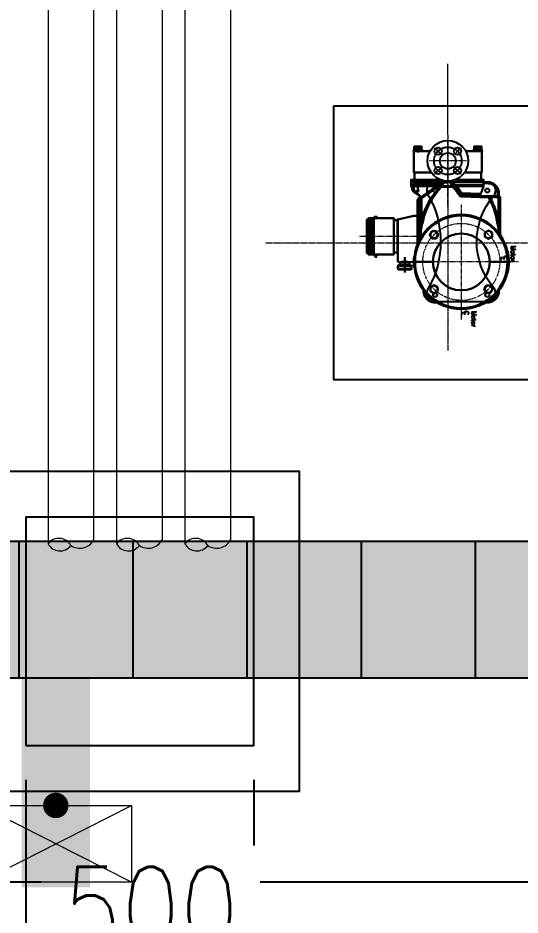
# Model space of a CAD drawing. Header units: inches. Extents: x 8618018 to 8935006, y 2431589 to 2567223.
# Drawn here: x 8669269 to 8670369, y 2517617 to 2519582 of the extents above; entities that cross this region are included whole.
import ezdxf

# ---------------------------------------------------------------- set-up
doc = ezdxf.new("R2010")
doc.units = ezdxf.units.IN
doc.header["$MEASUREMENT"] = 0
doc.linetypes.add('CENTER', pattern=[2, 1.25, -0.25, 0.25, -0.25])
doc.layers.get('Defpoints').update_dxf_attribs({"color": 252})
for name, color, linetype in [('CCT', 4, 'Continuous'), ('Civil', 252, 'Continuous'), ('ELECTRICAL BOX', 30, 'Continuous'), ('EQ', 252, 'Continuous'), ('MOTOR LOCATION', 3, 'Continuous')]:
    doc.layers.add(name, color=color, linetype=linetype)
for name, color, linetype, lineweight in [('CL', 252, 'CENTER', 5), ('DIM', 252, 'Continuous', 13), ('ICT', 6, 'Continuous', 13), ('PCT', 2, 'Continuous', 15)]:
    doc.layers.add(name, color=color, linetype=linetype, lineweight=lineweight)
doc.styles.add('DIM', font='romans.shx', dxfattribs={"width": 0.8})
doc.styles.add('DIM1', font='romant.shx', dxfattribs={"width": 0.8})
doc.dimstyles.new('DIM_100', dxfattribs={"dimscale": 75, "dimtxt": 2.5, "dimasz": 2.5, "dimexe": 1, "dimexo": 1, "dimgap": 0.75, "dimtad": 1, "dimdec": 0, "dimrnd": 1, "dimzin": 12, "dimdsep": 46, "dimtxsty": 'DIM', "dimcen": 0.09, "dimclrd": 256, "dimclre": 256, "dimclrt": 3, "dimadec": 0, "dimazin": 0, "dimtfac": 0.046875, "dimtdec": 0, "dimtmove": 0, "dimatfit": 3, "dimfxl": 1, "dimtolj": 1, "dimtzin": 12, "dimlwd": -1, "dimlwe": -1, "dimarcsym": 0})
pattern_1 = [(270, (-36092228.73, 22354600.37), (250, -7e-14), [])]

# ---------------------------------------------------------------- blocks, each defined once
blk = doc.blocks.new('A$Ce622a0a9')
blk.add_lwpolyline([(-130.6, -49.2, 0.696978), (-99.8, -65.2, -0.256826), (99.8, -65.2, 0.651358), (130.7, -51.5), (130.7, 62.8, 0.651358), (99.8, 76.4, -0.369154), (-99.8, 76.4, 0.607565), (-130.6, 65.1), (-130.6, -53.9)], format="xyb")
for centre in [(-112.3, 62.8), (116.3, 62.8), (-112.3, -51.5), (116.3, -51.5)]:
    blk.add_circle(centre, 4.5)
blk = doc.blocks.new('15F2')
at = {"color": 6, "linetype": 'CENTER', "ltscale": 0.25}
for p, q in [((-28.8, 28.8), (-13.8, 13.8)), ((28.8, 28.8), (13.8, 13.8)), ((-28.8, -28.8), (-13.8, -13.8)), ((28.8, -28.8), (13.8, -13.8))]:
    blk.add_line(p, q, dxfattribs=at)
for centre, radius in [((0, 0), 44.5), ((-21.3, 21.3), 7.94), ((21.3, 21.3), 7.94), ((0, 0), 17.5), ((-21.3, -21.3), 7.94), ((21.3, -21.3), 7.94)]:
    blk.add_circle(centre, radius)
at = {"color": 6, "linetype": 'CENTER'}
blk.add_circle((0, 0), 30.2, dxfattribs=at)
blk = doc.blocks.new('SBS DISOING PUMP DP11002A')
at = {"lineweight": 25}
for points in [[(187.7, 138.2), (187.7, 148.4), (191, 138.2), (194.3, 148.4), (194.3, 138.2)], [(204.2, 145.1), (207.2, 145.1)], [(205.5, 148.4), (205.5, 140.2), (205.8, 138.9), (206.8, 138.2), (207.5, 138.2)], [(217.7, 145.1), (217.7, 138.2)], [(217.7, 142.2), (218.1, 143.5), (219, 144.5), (219.7, 145.1), (221, 145.1)], [(215.4, 129.6), (215.1, 130.6), (214.4, 131.6), (213.4, 132.3), (211.8, 132.3), (211.1, 131.6), (210.1, 130.6), (209.8, 129.6), (209.5, 128.3), (209.5, 126), (209.8, 124.4), (210.1, 123.7), (211.1, 122.7), (211.8, 122.1), (213.4, 122.1), (214.4, 122.7), (215.1, 123.7), (215.4, 124.4)], [(212.1, 126), (212.1, 116.1), (217.1, 116.1)], [(155.4, 114.1), (155.4, 114.1)], [(122.4, 59.7), (122.4, 59.7)], [(330.2, 52.1), (330.2, 62), (333.5, 52.1), (336.8, 62), (336.8, 52.1)], [(348, 62), (348, 54.1), (348.7, 52.5), (349.3, 52.1), (350.3, 52.1)], [(336.1, 43.5), (335.5, 44.5), (334.8, 45.5), (334.2, 45.9), (332.5, 45.9), (331.5, 45.5), (330.9, 44.5), (330.2, 43.5), (329.9, 41.9), (329.9, 39.6), (330.2, 38.3), (330.9, 37.3), (331.5, 36.3), (332.5, 36), (334.2, 36), (334.8, 36.3), (335.5, 37.3), (336.1, 38.3)], [(332.8, 39.9), (332.8, 30), (337.5, 30)], [(347, 58.7), (349.7, 58.7)], [(360.2, 58.7), (360.2, 52.1)], [(360.2, 55.7), (360.6, 57.4), (361.5, 58.4), (362.2, 58.7), (363.5, 58.7)], [(120.7, 11.5), (120.7, 11.5)]]:
    blk.add_lwpolyline(points, dxfattribs=at)
for points in [[(198.9, 145.1), (198.3, 144.5), (197.3, 143.5), (196.9, 142.2), (196.9, 141.2), (197.3, 139.9), (198.3, 138.9), (198.9, 138.2), (200.2, 138.2), (201.2, 138.9), (201.9, 139.9), (202.2, 141.2), (202.2, 142.2), (201.9, 143.5), (201.2, 144.5), (200.2, 145.1)], [(211.5, 145.1), (210.8, 144.5), (210.1, 143.5), (209.5, 142.2), (209.5, 141.2), (210.1, 139.9), (210.8, 138.9), (211.5, 138.2), (212.8, 138.2), (213.8, 138.9), (214.4, 139.9), (214.8, 141.2), (214.8, 142.2), (214.4, 143.5), (213.8, 144.5), (212.8, 145.1)], [(341.8, 58.7), (340.8, 58.4), (340.1, 57.4), (339.8, 55.7), (339.8, 54.8), (340.1, 53.4), (340.8, 52.5), (341.8, 52.1), (343.1, 52.1), (343.7, 52.5), (344.4, 53.4), (345.1, 54.8), (345.1, 55.7), (344.4, 57.4), (343.7, 58.4), (343.1, 58.7)], [(354.3, 58.7), (353.3, 58.4), (352.6, 57.4), (352.3, 55.7), (352.3, 54.8), (352.6, 53.4), (353.3, 52.5), (354.3, 52.1), (355.6, 52.1), (356.3, 52.5), (356.9, 53.4), (357.6, 54.8), (357.6, 55.7), (356.9, 57.4), (356.3, 58.4), (355.6, 58.7)]]:
    blk.add_lwpolyline(points, close=True, dxfattribs=at)
at = {"lineweight": 30}
for points in [[(197.3, 129.6), (197.3, 130.6)], [(221.3, 95.3), (221.3, 136.6)], [(245.8, 129.6), (245.8, 130.6)], [(77.5, 111.2), (77.2, 111.2), (76.9, 111.2), (76.2, 111.5), (75.9, 111.5), (75.2, 111.8), (74.9, 111.8), (74.6, 111.8), (73.9, 111.8), (73.6, 111.8), (72.9, 111.8), (72.6, 111.8), (72.2, 111.8), (71.6, 111.8), (71.3, 111.8), (70.6, 111.8), (70.3, 111.8), (69.9, 111.8), (69.3, 111.8), (68.9, 111.8), (68.6, 111.8), (68, 111.8), (67.6, 111.8), (67, 111.8), (66.6, 111.5), (66.3, 111.5), (65.6, 111.5), (65.3, 111.2), (64.7, 111.2), (64.3, 111.2), (64, 111.2), (63.3, 110.8), (63, 110.5), (62.7, 110.5), (62, 110.2), (61.7, 110.2), (61.4, 109.9), (61, 109.5), (60.4, 109.5), (60, 109.5), (59.4, 109.2), (59.4, 108.9), (58.7, 108.9), (58.4, 108.5), (58.1, 108.2), (57.7, 108.2), (57.4, 107.9), (56.7, 107.2), (56.4, 107.2), (56.1, 106.9), (55.7, 106.6), (55.4, 106.2), (55.1, 105.9), (54.8, 105.9), (54.4, 105.2), (54.1, 105.2), (53.4, 104.9), (53.4, 104.2), (53.1, 104.2), (52.8, 103.6), (52.5, 103.6), (52.1, 102.9), (51.8, 102.9), (51.5, 102.3), (51.1, 101.9), (51.1, 101.6), (50.5, 101.3), (50.5, 100.6), (50.1, 100.6), (49.8, 100), (49.8, 99.6), (49.5, 99), (49.2, 99), (49.2, 98.3), (48.8, 98), (48.8, 97.6), (48.5, 97), (48.2, 96.7), (48.2, 96.3), (47.8, 96), (47.8, 95.3), (47.5, 95), (47.5, 94.7), (47.5, 94), (47.2, 93.7), (47.2, 93), (46.8, 92.7), (46.8, 92.4), (46.8, 91.7), (46.8, 91.4), (46.8, 91), (46.8, 90.4), (46.5, 90.1), (46.5, 89.4), (46.5, 89.1), (46.5, 88.7), (46.5, 88.1), (46.2, 78.5)], [(48.8, 78.5), (49.2, 88.1), (49.2, 89.1), (49.2, 90.1), (49.2, 91), (49.5, 91.7), (49.8, 92.4), (49.8, 93.4), (50.1, 94.3), (50.5, 95.3), (50.8, 96), (51.1, 96.3), (51.1, 97), (51.8, 97.6), (52.1, 98.3), (52.5, 99), (52.8, 99.6), (53.1, 100.3), (53.4, 100.6), (54.1, 101.3), (54.4, 101.9), (55.1, 102.3), (55.4, 102.9), (56.1, 103.6), (56.4, 103.9), (57.1, 104.2), (57.7, 104.9), (58.1, 105.2), (58.7, 105.9), (59.4, 106.2), (60.4, 106.6), (60.7, 106.9), (61.4, 107.2), (62, 107.5), (63, 107.9), (63.7, 108.2), (64.3, 108.5), (65.3, 108.9), (66, 108.9), (67, 108.9), (67.6, 109.2), (68.6, 109.2), (69.6, 109.5), (70.6, 109.5), (71.9, 109.5), (73.2, 109.5), (74.6, 109.2), (74.9, 109.2), (75.2, 108.9), (75.9, 108.9), (76.5, 108.9), (76.9, 108.5), (77.5, 108.2), (76.9, 89.4), (74.9, 31)], [(78.8, 114.1), (78.5, 114.1), (78.5, 113.8), (78.2, 113.5), (78.2, 113.1), (78.2, 112.8), (77.9, 112.8), (77.9, 112.5), (77.9, 112.2), (77.5, 112.2), (77.5, 111.8), (77.5, 108.5), (77.5, 108.9), (77.5, 109.2), (77.5, 109.5), (77.9, 109.5), (77.9, 109.9), (78.2, 110.2), (78.2, 110.5), (78.5, 110.5), (78.5, 110.8), (78.8, 110.8), (78.8, 111.2), (134.9, 111.2), (135.9, 111.2), (136.6, 111.5), (137.6, 111.8), (138.9, 111.8), (139.5, 112.2), (140.5, 112.5), (141.8, 112.5), (142.5, 112.5), (143.5, 112.8), (144.5, 113.1), (145.5, 113.1), (146.5, 113.5), (147.5, 113.5), (148.4, 113.5), (149.4, 113.5), (150.4, 113.8), (151.4, 113.8), (152.4, 114.1), (153.4, 114.1), (155.4, 114.1)], [(78.2, 31), (80.2, 89.4), (82.5, 90.7), (85.1, 92), (87.1, 93), (89.7, 94.3), (92, 95.3), (94.7, 96.7), (97, 97.6), (99.6, 98.6), (102.3, 99.6), (104.6, 100.6), (107.2, 101.3), (109.5, 102.3), (112.2, 102.9), (114.8, 103.6), (117.1, 104.2), (119.7, 105.2), (122.4, 105.9), (125, 106.6), (127.7, 106.9), (132.9, 108.2), (132.9, 108.5), (132.9, 108.9), (132.6, 109.2), (132.6, 109.5), (132.6, 109.9), (132.6, 110.2), (132.3, 110.5), (132.3, 110.8), (127, 109.9), (124.4, 109.2), (121.7, 108.5), (119.1, 107.9), (116.4, 107.2), (113.8, 106.6), (111.2, 105.9), (108.9, 104.9), (105.9, 103.9), (103.6, 102.9), (100.9, 102.3), (98.3, 101.3), (96, 100.3), (93.4, 99), (91, 98), (88.4, 97), (86.1, 95.7), (83.5, 94.7), (81.2, 93.4), (78.8, 92), (78.8, 94.7), (78.8, 95.7), (78.8, 97), (78.8, 98), (78.8, 99), (78.8, 100.3), (78.8, 101.3), (79.2, 102.3), (79.2, 102.9), (79.2, 103.9), (79.2, 104.9), (79.2, 105.9), (79.2, 106.6), (79.2, 107.2), (79.2, 107.9), (79.5, 108.5), (79.5, 109.2), (79.5, 109.9), (79.5, 110.2), (79.5, 110.8), (79.2, 110.8), (78.8, 110.5), (78.8, 110.2), (78.5, 110.2), (78.2, 110.2), (78.2, 109.9), (78.2, 109.5), (77.9, 109.5), (77.9, 109.2), (77.9, 108.9), (77.5, 108.9), (77.5, 108.5), (77.5, 108.2)], [(162.6, 114.1), (162.3, 114.1), (161.3, 114.1), (160.7, 114.1), (160, 114.1), (159.3, 114.1), (158.3, 114.1), (157.7, 114.1), (157, 114.1), (155.4, 114.1), (79.2, 114.1), (78.8, 114.1), (79.2, 114.1), (79.2, 114.5), (79.5, 114.5), (79.8, 114.5), (79.8, 114.8), (80.2, 114.8), (80.5, 114.8), (163.3, 114.8)], [(132.9, 108.2), (133.3, 108.2), (133.6, 108.2), (133.9, 108.2), (134.3, 108.2), (134.6, 108.2), (134.9, 108.5), (135.3, 108.5), (135.3, 108.9), (135.3, 109.2), (135.3, 109.5), (134.9, 109.5), (134.9, 109.9), (134.9, 110.2), (134.9, 110.5), (134.9, 110.8), (134.9, 111.2), (134.6, 111.2), (134.3, 111.2), (133.9, 111.2), (133.6, 111.2), (133.3, 111.2), (132.9, 110.8), (132.6, 110.8), (132.3, 110.8), (79.5, 110.8), (79.2, 110.8), (79.2, 111.2), (78.8, 111.2), (78.8, 111.5), (78.8, 111.8), (78.8, 112.2), (78.8, 112.5), (79.2, 112.5), (79.2, 112.8), (79.2, 113.1), (79.2, 113.5), (79.2, 113.8), (79.2, 114.1)], [(79.5, 110.8), (79.5, 110.8)], [(134.9, 111.2), (134.9, 111.2)], [(135.3, 108.5), (137.2, 108.9), (138.9, 109.2), (140.2, 109.5), (141.8, 109.9), (143.5, 110.2), (145.5, 110.2), (147.1, 110.5), (148.4, 110.8), (150.4, 111.2), (152.1, 111.2), (153.7, 111.2), (155.4, 111.5), (157, 111.5), (158.7, 111.8), (159, 111.8)], [(310.1, 82.5), (309.8, 88.1), (309.8, 88.7), (309.8, 89.1), (309.8, 89.4), (309.8, 90.1), (309.8, 90.4), (309.4, 91), (309.4, 91.4), (309.4, 91.7), (309.4, 92.4), (309.4, 92.7), (309.1, 93), (309.1, 93.7), (308.8, 94), (308.8, 94.7), (308.8, 95), (308.8, 95.3), (308.4, 95.7), (308.1, 96), (307.8, 96.7), (307.8, 97), (307.8, 97.6), (307.4, 98), (307.1, 98.3), (307.1, 98.6), (306.8, 99), (306.5, 99.6), (306.5, 100), (306.1, 100.3), (305.8, 100.6), (305.8, 101.3), (305.5, 101.3), (305.1, 101.9), (304.8, 102.3), (304.5, 102.6), (304.1, 102.9), (304.1, 103.3), (303.5, 103.6), (303.5, 103.9), (303.2, 104.2), (302.5, 104.6), (302.5, 105.2), (301.8, 105.2), (301.8, 105.6), (301.2, 105.9), (301.2, 106.2), (300.5, 106.6), (300.5, 106.9), (299.9, 107.2), (299.5, 107.2), (299.2, 107.5), (298.9, 107.9), (298.2, 108.2), (297.6, 108.5), (297.2, 108.9), (296.9, 108.9), (296.6, 109.2), (295.9, 109.5), (295.6, 109.5), (295.2, 109.9), (294.6, 110.2), (293.9, 110.2), (293.6, 110.5), (292.9, 110.8), (292.6, 110.8), (292.3, 111.2), (291.6, 111.2), (291.3, 111.2), (290.6, 111.2), (290.3, 111.5), (290, 111.5), (289.3, 111.8), (289, 111.8), (288.3, 111.8), (288, 111.8), (287.7, 111.8), (287, 111.8), (286.7, 111.8), (286.3, 111.8), (285.7, 111.8), (285.3, 111.8), (284.7, 111.8), (284.4, 111.8), (284, 111.8), (283.4, 111.8)], [(49.2, 88.1), (48.8, 88.1), (48.5, 88.1), (48.2, 88.1), (47.8, 88.1), (47.5, 88.1), (47.2, 88.1), (46.8, 88.1), (46.5, 88.1)], [(309.8, 88.1), (309.4, 88.1), (309.1, 88.1), (308.8, 88.1), (308.4, 88.1), (308.1, 88.1), (307.8, 88.1), (307.1, 88.1), (307.4, 86.8)], [(-32.9, 65.6), (-21.4, 65.6)], [(-31.3, 65.6), (-19.4, 65.6)], [(-24.3, 69.6), (-30.3, 69.6)], [(-24.3, 61.4), (-30.3, 61.4)], [(-23.3, 73.6), (-23.3, 75.5), (-21.4, 75.5), (-21.4, 73.2), (-21.4, 39)], [(25.7, 36.2), (25.7, 73.2), (24.4, 74.6), (-20, 74.6), (-21.4, 73.2)], [(25.7, 73.2), (41.2, 73.2)], [(55.7, 78.2), (55.4, 78.2), (55.1, 78.2), (54.8, 78.2), (54.4, 78.2), (54.4, 78.5), (54.1, 78.5), (53.8, 78.5), (53.4, 78.5), (53.1, 78.5), (52.8, 78.5), (52.1, 78.5), (41.2, 78.5), (41.2, 16.6)], [(43.7, 8.4), (43.9, 8.6), (44.5, 8.9), (44.9, 9.2), (45.2, 9.9), (45.5, 10.2), (46.2, 10.6), (46.5, 10.9), (46.8, 11.2), (47.5, 11.5), (47.8, 12.2), (48.2, 12.2), (48.8, 12.9), (49.2, 13.2), (49.5, 13.9), (49.8, 13.9), (50.5, 14.5), (50.8, 14.5), (51.1, 15.2), (51.8, 15.5), (52.1, 15.8), (52.1, 78.5)], [(70.6, 30.3), (71.9, 71.6), (71.6, 71.9), (71.3, 72.2), (70.6, 72.2), (70.3, 72.6), (69.9, 72.9), (69.3, 72.9), (68.9, 73.2), (68.6, 73.6), (68.3, 73.6), (67.6, 73.6), (67.3, 73.9), (67, 74.2), (66.3, 74.6), (66, 74.6), (65.6, 74.6), (65, 74.9), (64.7, 75.2), (64, 75.2), (64, 75.5), (63.3, 75.5), (63, 75.9), (62.7, 75.9), (62, 75.9), (61.7, 76.2), (61, 76.5), (60.7, 76.5), (60.4, 76.5), (59.7, 76.9), (59.4, 77.2), (58.7, 77.2), (58.4, 77.5), (58.1, 77.5), (57.4, 77.5), (57.1, 77.9), (56.4, 77.9), (56.1, 78.2), (55.7, 78.2), (55.7, 19.5), (56.4, 20.1), (57.1, 20.5), (57.7, 21.4), (58.4, 21.8), (59.4, 22.4), (60, 22.8), (60.7, 23.4), (61.4, 24.1), (62, 24.4), (62.7, 25.1), (63.3, 25.4), (64, 25.7), (64.7, 26.4), (65.6, 27.1), (66.3, 27.4), (67, 28), (67.6, 28), (68.3, 28.7), (68.9, 29), (70.3, 30), (70.6, 29.7), (70.6, 29.4), (70.9, 29), (71.3, 29), (71.3, 28.7), (71.6, 28.7), (71.9, 28.7), (72.2, 28.4), (72.6, 28.4), (72.9, 28.4), (73.2, 28.4), (73.6, 28.7), (73.9, 28.7), (73.9, 29), (74.2, 29.4), (74.6, 29.7), (74.6, 30), (74.6, 30.3), (74.9, 30.3), (74.9, 30.7), (74.9, 31), (74.6, 31), (74.6, 30.7), (74.6, 30.3), (74.2, 30.3), (73.9, 30.3), (73.6, 30.3), (73.2, 30), (72.9, 30), (72.6, 30), (72.2, 30), (71.9, 30), (71.6, 30), (71.3, 30), (70.9, 30), (70.6, 30), (70.6, 30.3), (70.6, 30), (70.3, 30)], [(76.5, 74.2), (76.2, 73.9), (76.2, 73.6), (76.2, 73.2), (75.9, 72.9), (75.9, 72.6), (75.5, 72.2), (75.2, 72.2), (75.2, 71.9), (74.9, 71.9), (74.6, 71.6), (74.2, 71.6), (73.9, 71.6), (73.2, 71.6), (72.9, 71.6), (72.6, 71.6), (72.2, 71.6), (71.9, 71.6)], [(-23.3, 57.4), (-23.3, 55.4), (-21.4, 55.4)], [(55.7, 11.2), (55.7, 10.9), (56.1, 10.9), (56.4, 10.9), (56.4, 10.6), (56.7, 10.6), (57.4, 11.5), (58.4, 12.2), (59.4, 12.9), (60.4, 13.9), (61, 14.5), (61.7, 15.2), (62.7, 15.8), (63.7, 16.5), (64.7, 17.5), (65.6, 18.1), (66.3, 18.8), (67, 19.5), (68, 20.1), (68.9, 20.8), (69.9, 21.4), (70.6, 22.1), (71.6, 22.8), (72.6, 23.4), (73.6, 24.4), (75.2, 25.7), (75.2, 26.1), (74.9, 26.1), (74.9, 26.4), (74.6, 26.4), (74.6, 26.7), (74.6, 27.1), (74.6, 27.4), (74.2, 27.4), (73.9, 27.7), (73.9, 28), (73.6, 28), (73.6, 28.4), (71.6, 27.1), (70.6, 26.4), (69.9, 25.7), (68.6, 25.1), (67.6, 24.4), (67, 23.4), (66, 22.8), (65, 22.1), (64.3, 21.4), (63.3, 20.5), (62.7, 19.8), (61.7, 19.1), (60.7, 18.5), (59.7, 17.5), (58.7, 16.8), (58.1, 16.2), (57.4, 15.2), (56.4, 14.5), (55.4, 13.9), (54.4, 13.2)], [(73.6, 28.4), (73.6, 28.4)], [(73.9, 29.4), (73.9, 29.4)], [(75.2, 25.7), (75.5, 25.7), (75.9, 25.7), (75.9, 26.1), (76.2, 26.4), (76.5, 26.4), (76.9, 26.7), (76.9, 27.1), (76.9, 27.4), (77.2, 27.4), (77.5, 27.7), (77.5, 28), (77.5, 28.4), (77.5, 28.7), (77.9, 28.7), (77.9, 29.4)], [(43.9, 6.9), (44.2, 6.9), (44.2, 6.6), (44.5, 6.6), (44.5, 6.3), (44.9, 6.3), (44.9, 5.9), (45.2, 5.9), (45.9, 6.9), (46.2, 6.9), (46.8, 7.6), (47.2, 7.9), (47.5, 8.6), (48.2, 8.6), (48.5, 9.2), (48.8, 9.6), (49.2, 10.2), (49.8, 10.2), (50.1, 10.9), (50.5, 11.2), (51.1, 11.5), (51.5, 11.9), (52.1, 12.2), (52.5, 12.9), (52.8, 13.2), (53.1, 13.5), (53.4, 13.9), (54.1, 14.2), (53.8, 14.5), (53.4, 14.5), (53.4, 14.8), (53.1, 14.8), (52.8, 15.2), (52.5, 15.5), (52.5, 15.8), (52.1, 15.8), (52.5, 16.2), (52.8, 16.2), (52.8, 16.5), (53.1, 16.8), (53.4, 17.2), (53.4, 17.5), (53.8, 17.5), (54.1, 17.8), (54.4, 18.1), (54.4, 18.5), (54.8, 18.5), (55.1, 18.8), (55.1, 19.1), (55.4, 19.1), (55.7, 19.5), (55.7, 19.1), (56.1, 19.1), (56.4, 19.1), (56.4, 18.8), (56.7, 18.5), (57.1, 18.5), (57.4, 18.1), (57.7, 17.8), (58.1, 17.8), (58.4, 17.8), (58.1, 17.5), (57.7, 17.5), (57.4, 17.2), (57.4, 16.8), (57.1, 16.8), (56.7, 16.5), (56.4, 16.2), (56.1, 16.2), (55.7, 15.8), (55.7, 15.5), (55.4, 15.2), (55.1, 15.2), (55.1, 14.8), (54.8, 14.8), (54.4, 14.5), (54.1, 14.2)], [(44.1, 5.2), (44.2, 5.3), (44.5, 5.6), (44.9, 5.6), (45.2, 5.9), (45.5, 6.3), (46.2, 6.6), (46.5, 6.9), (46.8, 7.3), (47.5, 7.6), (47.8, 7.9), (48.2, 8.2), (48.8, 8.6), (49.2, 8.9), (49.8, 9.2), (50.1, 9.6), (50.5, 10.2), (51.1, 10.2), (51.5, 10.9), (52.1, 10.9), (52.5, 11.5), (52.8, 11.5), (53.1, 12.2), (53.4, 12.2), (54.4, 13.2), (54.4, 12.9), (54.8, 12.9), (54.8, 12.5), (54.8, 12.2), (55.1, 12.2), (55.1, 11.9), (55.1, 11.5), (55.4, 11.5), (55.7, 11.2), (55.7, 10.9), (55.4, 10.9)], [(44.4, 2.6), (44.5, 2.6), (45.2, 3.3), (46.2, 4), (46.8, 4.3), (47.5, 4.9), (48.2, 5.3), (48.8, 5.6), (49.5, 6.3), (50.1, 6.6), (50.8, 6.9), (51.5, 7.6), (52.1, 8.2), (52.8, 8.6), (53.4, 9.2), (54.1, 9.6), (55.4, 10.9), (55.4, -13.5), (54.8, -13.2), (54.1, -12.9), (53.4, -12.2), (52.8, -11.9), (52.1, -11.5), (51.1, -10.9), (50.5, -10.6), (49.8, -10.2), (49.2, -9.6), (48.5, -8.9), (47.8, -8.6), (47.2, -7.9), (46.5, -7.6), (45.9, -7.3), (45.2, -6.6), (44.5, -5.9), (44.1, -5.7)], [(44.5, 2.3), (44.5, -80.5)], [(63, -65.6), (47.2, -65.6), (47.2, 0)], [(56.7, 10.6), (56.7, -13.5), (56.4, -13.5), (56.4, -13.9), (56.1, -13.9), (55.7, -13.9)], [(43.1, -10.8), (43.2, -10.9), (43.5, -11.2), (43.9, -11.9), (44.5, -12.2), (44.9, -12.9), (45.2, -13.5), (45.9, -13.9), (46.2, -14.5), (46.8, -15.2), (47.5, -15.5), (47.8, -16.2), (48.2, -16.8), (48.8, -17.2), (49.2, -17.8), (49.8, -18.5), (50.1, -18.8), (50.8, -19.1), (51.1, -19.8), (52.1, -20.8), (52.1, -80.5), (41.2, -80.5), (41.2, -16.6)], [(43.6, -8.6), (43.9, -8.6), (43.9, -8.2), (45.2, -8.9), (45.5, -9.2), (46.2, -9.6), (46.5, -10.2), (46.8, -10.2), (47.5, -10.9), (48.2, -11.2), (48.5, -11.5), (49.2, -11.9), (49.5, -12.2), (50.1, -12.5), (50.5, -12.9), (51.1, -13.2), (51.5, -13.5), (52.1, -13.9), (52.8, -14.2), (53.1, -14.5), (53.8, -14.8), (54.4, -15.5), (54.8, -15.5), (55.1, -15.5), (55.1, -15.2), (55.1, -14.8), (55.1, -14.5), (55.4, -14.5), (55.7, -14.2), (55.7, -13.9), (55.4, -13.9), (55.4, -13.5)], [(43.7, -7.9), (43.9, -7.9), (43.9, -8.2), (44.5, -8.6), (44.9, -9.2), (45.2, -9.9), (45.9, -10.2), (46.5, -10.9), (46.8, -11.5), (47.5, -12.2), (47.8, -12.5), (48.2, -13.2), (48.8, -13.9), (49.2, -14.2), (49.8, -14.8), (50.1, -15.5), (50.5, -15.8), (51.1, -16.5), (51.8, -16.8), (52.1, -17.5), (52.8, -18.1), (53.1, -18.5), (54.1, -19.8)], [(-21.4, -39), (-21.4, -73.2)], [(24.4, -74.6), (25.7, -73.2), (25.7, -36.2)], [(176.2, -61.7), (173.5, -61.7), (172.5, -61.7), (171.9, -61.7), (170.9, -61.7), (169.6, -61.7), (168.9, -61.7), (167.9, -61.7), (166.9, -61.7), (165.6, -61.7), (164.9, -61.7), (164, -61.7), (163, -61.7), (162, -61.7), (161, -61.7), (160, -61.7), (159, -61.7), (158, -61.7), (157, -61.7), (156, -61.7), (155.4, -61.7), (153.1, -61.7), (152.4, -61.4), (151.4, -61.4), (150.8, -61.4), (150.1, -61), (149.1, -61), (148.4, -61), (147.5, -61), (146.5, -60.7), (145.8, -60.4), (144.8, -60.4), (144.2, -60.4), (143.2, -60), (142.5, -60), (141.8, -59.7), (141.2, -59.4), (140.2, -59.4), (139.2, -59), (138.5, -58.7), (137.6, -58.7), (135.9, -58.1), (82.8, -58.1), (82.5, -58.1), (82.1, -57.7), (81.8, -57.7), (81.5, -57.7), (81.2, -57.7), (80.8, -57.7), (80.5, -57.7), (80.5, -58.1), (80.2, -58.1), (79.8, -58.1), (79.5, -58.4), (78.5, -57.4), (77.9, -56.4), (77.2, -55.1), (76.2, -53.8), (75.2, -52.8), (74.6, -51.1), (73.6, -49.8), (72.2, -48.5), (71.6, -46.8), (70.3, -45.2), (69.3, -43.9), (68, -42.2), (66.6, -40.6), (65.6, -38.9), (64, -36.9), (62.7, -35.3), (61.4, -33.3), (60, -31.7), (58.7, -29.7), (55.7, -25.7), (55.4, -25.4), (55.1, -25.1), (55.1, -24.7), (54.8, -24.4), (54.4, -24.1), (54.4, -23.8), (54.1, -23.4), (53.8, -23.1), (53.4, -22.8), (53.4, -22.4), (53.1, -22.1), (52.8, -21.8), (52.8, -21.4), (52.1, -20.8), (52.5, -20.8), (52.5, -20.5), (52.8, -20.5), (53.1, -20.5), (53.1, -20.1), (53.4, -20.1), (53.4, -19.8), (53.8, -19.8), (54.1, -19.8), (54.4, -19.8), (54.4, -20.1), (54.8, -20.5), (55.1, -20.5), (55.1, -20.8), (55.4, -21.1), (55.7, -21.4), (55.7, -21.8), (56.1, -22.1), (56.4, -22.4), (56.4, -22.8), (56.7, -22.8), (57.1, -23.1), (57.4, -23.4), (57.4, -23.8), (57.7, -24.1), (58.1, -24.4), (58.4, -24.7), (58.1, -24.7), (57.7, -24.7), (57.7, -25.1), (57.4, -25.1), (57.1, -25.1), (56.7, -25.1), (56.4, -25.4), (56.4, -25.7), (56.1, -25.7), (55.7, -25.7), (55.7, -79.8), (55.4, -79.8), (55.1, -80.2), (54.8, -80.2), (54.4, -80.2), (54.1, -80.5), (53.8, -80.5), (53.4, -80.5), (53.1, -80.5), (52.8, -80.5), (52.5, -80.5), (52.1, -80.5)], [(55.7, -25.7), (55.7, -25.7)], [(221.3, -78.2), (221.3, -36.6)], [(281.1, -52.8), (281.7, -53.1), (282, -53.1), (282.4, -53.1), (283, -53.1), (283.4, -53.4), (284, -53.4), (284.4, -53.4), (284.7, -53.4), (285.3, -53.4), (285.7, -53.4), (286.3, -53.4), (286.7, -53.4), (287, -53.1), (287.7, -53.1), (288, -53.1), (288.3, -53.1), (289, -52.8), (289.3, -52.8), (290, -52.8), (290.3, -52.8), (290.6, -52.8), (291.3, -52.5), (291.6, -52.5), (292.3, -52.1), (292.6, -52.1), (292.9, -52.1), (293.6, -51.8), (293.9, -51.8), (294.6, -51.5), (294.6, -51.1), (295.2, -51.1), (295.6, -51.1), (295.9, -50.8), (296.6, -50.5), (296.9, -50.5), (297.2, -50.1), (297.6, -49.8), (298.2, -49.8), (298.2, -49.5), (298.9, -49.2), (299.2, -49.2), (299.5, -48.5), (299.9, -48.2), (300.5, -48.2), (300.5, -47.8), (301.2, -47.5), (301.2, -47.2), (301.8, -46.8), (302.5, -46.2), (303.2, -45.5), (303.5, -45.2), (303.5, -44.9), (304.1, -44.5), (304.1, -44.2), (304.5, -43.9), (304.8, -43.5), (305.1, -42.9), (305.5, -42.9), (305.8, -42.2), (306.1, -41.6), (306.5, -41.2), (306.5, -40.9), (306.8, -40.6), (307.1, -39.9), (307.1, -39.6), (307.4, -39.3), (307.8, -38.6), (307.8, -37.9), (308.1, -37.6), (308.4, -36.9), (308.8, -36.6), (308.8, -36.3), (308.8, -35.6), (308.8, -35.3), (309.1, -35), (309.1, -34.3), (309.4, -34), (309.4, -33.6), (309.4, -33.3), (309.4, -32.7), (309.4, -32.3), (309.8, -31.7), (309.8, -31.3), (309.8, -31), (309.8, -30.3), (309.8, -30), (309.8, -29.7)], [(283.7, -50.8), (284.4, -50.8), (285.3, -50.8), (286.7, -50.5), (288, -50.5), (288.6, -50.5), (289.6, -50.5), (290.3, -50.1), (291.3, -49.8), (291.9, -49.8), (292.6, -49.5), (293.6, -49.2), (294.3, -48.8), (294.9, -48.5), (295.6, -48.2), (296.2, -47.8), (296.6, -47.5), (297.6, -46.8), (298.2, -46.8), (298.5, -46.2), (299.2, -45.9), (299.5, -45.2), (300.5, -44.5), (300.9, -44.2), (301.2, -43.9), (301.8, -43.2), (302.2, -42.6), (302.5, -42.2), (303.2, -41.6), (303.5, -40.9), (303.8, -40.2), (304.1, -39.6), (304.8, -39.3), (304.8, -38.6), (305.1, -37.9), (305.8, -36.9), (305.8, -36.3), (306.1, -35.6), (306.5, -35), (306.5, -34), (306.8, -33), (307.1, -32), (307.1, -31), (307.1, -30.3), (307.1, -29.7), (307.4, -28)], [(310.1, -24.1), (309.8, -29.7), (309.4, -29.7), (309.1, -29.7), (308.8, -29.7), (308.4, -29.7), (308.1, -29.7), (307.8, -29.7), (307.1, -29.7)], [(-23.3, -73.6), (-23.3, -57.4), (-31.3, -57.4), (-31.3, -69.6), (-31.3, -73.6), (-23.3, -73.6), (-23.3, -75.5), (-21.4, -75.5), (-21.4, -73.2), (-20, -74.6), (13.9, -74.6), (24.4, -74.6), (17.8, -74.6)], [(-21.4, -57.4), (-21.4, -55.4), (-23.3, -55.4), (-23.3, -57.4)], [(72.6, -67.6), (72.6, -67.3), (72.9, -67.3), (72.9, -67), (72.9, -67.3), (72.6, -67.3), (72.6, -67.6), (72.2, -67.6), (72.2, -68), (71.9, -68), (71.9, -68.3), (71.6, -68.3), (71.6, -68.6), (71.3, -68.6), (70.9, -68.6), (70.6, -68.6), (70.3, -68.9), (70.6, -68.6), (70.6, -68), (71.3, -67.6), (71.6, -67.3), (71.6, -67), (72.2, -66.3), (72.2, -66), (72.9, -65.3), (73.2, -65), (73.6, -64.7), (73.9, -64), (74.6, -63.3), (74.9, -63), (75.5, -62.3), (75.9, -62), (76.5, -61.7), (77.2, -61), (77.5, -60.4), (78.2, -60), (79.8, -59.4), (79.8, -59), (79.5, -59), (79.5, -58.7), (79.5, -58.4), (79.8, -58.1), (80.2, -58.1), (80.5, -58.1), (80.8, -58.1), (81.2, -58.1), (81.5, -58.1), (81.8, -58.1), (82.1, -58.1), (82.5, -58.1), (82.8, -58.1), (82.8, -58.4), (82.8, -58.7), (83.1, -58.7), (83.1, -59), (83.1, -59.4), (83.5, -59.7), (83.1, -59.7), (83.1, -60), (83.1, -60.4), (82.8, -60.4), (82.5, -60.4), (78.8, -60.4)], [(136.6, -55.7), (136.2, -55.7), (135.9, -55.7), (135.6, -55.7), (135.3, -55.7), (134.9, -55.4), (134.6, -55.4), (134.3, -55.4), (134.3, -55.1), (133.9, -55.1), (133.9, -55.4), (133.9, -55.7), (133.6, -55.7), (133.6, -56.1), (133.6, -56.4), (133.6, -56.7), (133.6, -57.1), (133.6, -57.4), (133.6, -57.7), (133.3, -57.7), (133.3, -58.1), (133.6, -58.1), (133.9, -58.1), (134.3, -58.1), (134.6, -58.1), (134.9, -58.1), (135.3, -58.1), (135.6, -58.1), (135.9, -58.1), (136.2, -58.1), (136.2, -57.7), (136.2, -57.4), (136.6, -57.4), (136.6, -57.1), (136.6, -56.7), (136.6, -56.4), (136.6, -56.1), (136.6, -55.7), (138.2, -56.4), (139.2, -56.4), (139.9, -56.7), (140.5, -57.1), (141.5, -57.4), (142.2, -57.4), (143.2, -57.4), (143.8, -57.7), (144.8, -58.1), (145.5, -58.1), (146.5, -58.1), (147.1, -58.1), (147.8, -58.4), (148.4, -58.7), (149.4, -58.7), (150.1, -58.7), (151.1, -58.7), (151.7, -58.7), (152.7, -59), (153.4, -59), (153.4, -59.4), (153.4, -59.7), (153.4, -60), (153.4, -60.4), (153.4, -60.7), (153.4, -61), (153.1, -61), (153.1, -61.4), (153.1, -61.7), (78.5, -61.7), (78.8, -61.7), (78.8, -62), (79.2, -62.3), (79.5, -62.3), (79.5, -62.7), (79.5, -63), (79.5, -63.3), (179.5, -63.3)], [(82.5, -60.4), (82.1, -60.4), (81.8, -60), (81.5, -60), (81.5, -59.7), (81.2, -59.7), (80.8, -59.7), (80.5, -59.7), (80.2, -59.7), (79.8, -59.7), (79.8, -60), (79.5, -60), (79.8, -60), (79.8, -59.7), (79.8, -59.4), (79.8, -59), (80.2, -58.7), (80.5, -58.7), (80.8, -58.7), (81.2, -58.7), (81.5, -58.7), (81.8, -58.7), (82.1, -58.7), (82.5, -58.7), (82.8, -58.7), (83.1, -59)], [(82.5, -58.1), (82.5, -58.1)], [(82.8, -58.1), (82.8, -58.1)], [(-32.9, -65.6), (-21.4, -65.6)], [(-31.3, -65.6), (-19.4, -65.6), (-26, -65.6)], [(-24.3, -61.4), (-30.3, -61.4)], [(-24.3, -69.6), (-30.3, -69.6)], [(25.7, -73.2), (41.2, -73.2)], [(47.2, -65.6), (47.2, -74.6), (66.3, -74.6), (66.3, -62.7)], [(52.1, -74.6), (61.4, -74.6)], [(55.7, -79.8), (56.1, -79.8), (56.4, -79.8), (57.1, -79.5), (57.4, -79.5), (58.1, -79.2), (58.7, -78.8), (59, -78.8), (59.4, -78.8), (60, -78.8), (60.4, -78.5), (61, -78.2), (61.4, -78.2), (61.7, -78.2), (62.3, -77.9), (62.7, -77.5), (63.3, -77.5), (63.7, -77.5), (64, -77.2), (64.7, -76.9), (65, -76.9), (65.3, -76.9)], [(70.3, -68.9), (69.6, -70.3), (69.3, -70.9), (68.6, -71.6), (68.6, -72.2), (68, -72.6), (67.6, -72.9), (67.3, -73.6), (67, -73.9), (67, -74.6), (66.6, -74.9), (66.3, -75.2), (66, -75.9), (65.6, -75.9), (65.6, -76.2), (65.6, -76.5), (65.3, -76.9), (65.6, -76.5), (66, -76.5), (66, -76.2), (66.3, -76.2), (66.3, -75.9), (66.6, -75.9), (67, -75.9), (67, -75.5), (67.3, -75.2), (67.6, -75.2), (67.6, -74.9), (68, -74.6), (68.3, -74.2), (68.6, -73.9), (68.6, -73.6), (68.9, -73.2), (68.9, -72.9), (69.3, -72.9), (69.3, -72.6), (69.6, -72.2), (69.9, -71.6), (70.3, -71.6), (70.6, -70.9), (70.6, -70.3), (71.3, -69.9), (71.6, -69.3), (71.9, -68.6), (72.2, -68.3), (72.9, -67)], [(68.3, -74.2), (68.6, -74.2), (68.6, -73.9), (68.6, -73.6), (68.9, -73.6), (68.9, -73.2), (68.9, -72.9), (69.3, -72.9)], [(79.5, -60), (78.5, -60.7), (78.2, -61), (77.5, -61.4), (77.2, -61.7), (76.9, -62.3), (76.5, -62.3), (75.9, -63), (75.9, -63.3), (75.2, -63.7), (75.2, -64), (74.9, -64.3), (74.6, -64.7), (74.6, -65), (74.2, -65.3), (73.9, -65.3), (73.9, -66), (73.6, -66.3), (73.2, -66.3), (73.2, -66.6), (72.9, -67), (73.2, -66.6), (73.2, -66.3), (73.6, -66.3), (73.6, -66), (73.9, -66), (73.9, -65.6), (73.9, -65.3), (74.2, -65.3), (74.2, -65)], [(75.2, -63.7), (75.5, -63.7), (75.5, -63.3), (75.9, -63.3), (75.9, -63), (76.2, -62.7), (76.5, -62.3), (76.9, -62.3), (76.9, -62), (77.2, -61.7), (77.5, -61.7), (77.9, -61.4)], [(78.2, -61), (78.2, -61.4), (78.2, -61.7), (78.5, -61.7)], [(82.8, -60.4), (144.8, -60.4)], [(84.4, -60.4), (84.4, -65.6), (85.4, -66.6), (183.1, -66.6)], [(92.7, -66.6), (92.7, -60.4)], [(98.3, -66.6), (98.3, -60.4)], [(130, -118.4), (130, -110.5), (129, -110.5), (128, -109.9), (120.1, -74.6), (120.1, -66.6)], [(175.8, -61.4), (173.5, -61.7), (173.5, -61.4), (173.5, -61), (173.5, -60.7), (173.5, -60.4), (173.2, -60), (173.2, -59.7), (173.2, -59.4), (173.2, -59), (172.5, -59.4), (171.5, -59.4), (170.5, -59.4), (169.6, -59.4), (168.6, -59.4), (167.6, -59.4), (166.6, -59.4), (165.6, -59.7), (164.9, -59.7), (164, -59.7), (163, -59.7), (162, -59.7), (161, -59.7), (160, -59.4), (159, -59.4), (158.3, -59.4), (157.4, -59.4), (156.4, -59.4), (155.4, -59.4), (153.4, -59)], [(209.8, -71.6), (209.8, -74.2)], [(221.7, -74.9), (221.3, -108.9)], [(233.2, -71.6), (233.2, -74.2)], [(244.1, -94.3), (211.1, -94.3)], [(221.3, -101.3), (220.7, -100.9), (220.7, -88.1), (221.3, -87.4)], [(222.7, -88.1), (220.7, -88.1)], [(222.7, -84.4), (222.7, -104.6)], [(228.6, -84.1), (223, -84.1)], [(223, -84.4), (223, -84.4)], [(229.6, -109.5), (228.6, -108.5), (228.6, -80.5), (229.6, -79.5), (236.5, -79.5), (237.5, -80.5), (237.5, -108.5), (236.5, -109.5), (229.6, -109.5), (229.6, -79.5)], [(236.5, -79.5), (236.5, -109.5)], [(128, -109.9), (220.4, -109.9)], [(200.6, -118.4), (200.6, -110.5), (130, -110.5)], [(202.5, -109.9), (201.6, -110.5), (200.6, -110.5), (201.6, -110.5)], [(222.7, -100.6), (220.7, -100.6)], [(228.6, -104.6), (223, -104.6)], [(223, -104.6), (223, -104.6)], [(125.4, -173.5), (205.2, -173.5), (205.2, -118.4), (165.3, -118.4), (125.4, -118.4), (125.4, -173.5), (129.3, -177.5), (201.2, -177.5), (205.2, -173.5)], [(125.4, -160.7), (122.4, -160.7), (122.4, -155.7), (125.4, -155.7)], [(205.2, -155.7), (208.2, -155.7), (208.2, -160.7), (205.2, -160.7)], [(125.4, -158), (120.7, -158)], [(129.3, -160.3), (129.3, -173.5)], [(133.3, -160.3), (133.3, -173.5)], [(137.2, -160.3), (137.2, -173.5)], [(141.2, -160.3), (141.2, -173.5)], [(145.1, -160.3), (145.1, -173.5)], [(149.4, -160.3), (149.4, -173.5)], [(153.4, -160.3), (153.4, -173.5)], [(157.4, -160.3), (157.4, -173.5)], [(161.3, -160.3), (161.3, -173.5)], [(165.3, -160.3), (165.3, -173.5)], [(169.2, -160.3), (169.2, -173.5)], [(173.2, -160.3), (173.2, -173.5)], [(177.1, -160.3), (177.1, -173.5)], [(181.4, -160.3), (181.4, -173.5)], [(185.4, -160.3), (185.4, -173.5)], [(189.4, -160.3), (189.4, -173.5)], [(193.3, -160.3), (193.3, -173.5)], [(197.3, -160.3), (197.3, -173.5)], [(201.2, -160.3), (201.2, -173.5)], [(212.1, -158), (205.2, -158)]]:
    blk.add_lwpolyline(points, dxfattribs=at)
for points in [[(80.2, 89.4), (79.8, 89.7), (79.8, 90.1), (79.8, 90.4), (79.5, 90.7), (79.5, 91), (79.2, 91), (79.2, 91.4), (78.8, 91.7), (78.8, 92), (78.5, 91.7), (78.2, 91.7), (77.9, 91.7), (77.9, 91.4), (77.5, 91.4), (77.5, 91), (77.2, 90.7), (77.2, 90.4), (76.9, 90.1), (76.9, 89.7), (76.9, 89.4), (77.2, 89.4), (77.5, 89.4), (77.9, 89.4), (78.2, 89.4), (78.5, 89.4), (78.8, 89.4), (79.2, 89.4), (79.5, 89.4), (79.8, 89.4)], [(157, 97), (152.7, 89.1), (157, 81.2), (166.3, 81.2), (170.5, 89.1), (166.3, 97)], [(289, 93.7), (281.1, 98), (273.1, 93.7), (273.1, 84.4), (281.1, 79.8), (289, 84.4)], [(-31.3, 73.6), (-23.3, 73.6), (-23.3, 57.4), (-31.3, 57.4), (-31.3, 69.6)], [(74.9, 31), (75.2, 31), (75.5, 31), (75.9, 31), (76.2, 31), (76.5, 31), (76.9, 31), (77.2, 31), (77.5, 31), (78.2, 31), (78.2, 30.7), (78.2, 30.3), (78.2, 30), (78.2, 29.7), (77.9, 29.7), (77.9, 29.4), (77.5, 29.7), (77.2, 29.7), (76.9, 29.7), (76.5, 29.7), (76.2, 29.7), (75.9, 30), (75.5, 30), (75.2, 30), (75.2, 30.3), (74.9, 30.3), (74.6, 30.3), (74.9, 30.3), (74.9, 30.7)], [(153.7, -35), (161.6, -39.6), (169.6, -35), (169.6, -26.1), (161.6, -21.4), (153.7, -26.1)], [(285.7, -38.3), (290.3, -30.3), (285.7, -22.8), (276.8, -22.8), (272.2, -30.3), (276.8, -38.3)]]:
    blk.add_lwpolyline(points, close=True, dxfattribs=at)
for points in [[(-30.6, 73.7, 0.499991), (-30.6, 69.8, 0.249975), (-30.6, 61.9)], [(-24.7, 61.9, 0.249982), (-24.7, 69.8, 0.499991), (-24.7, 73.7)], [(58.4, 17.8, -0.05773), (73.2, 28.4), (73.6, 28.4), (73.9, 28.7), (74.2, 29), (74.2, 29.4), (74.6, 29.4), (74.6, 29.7), (74.6, 30), (74.6, 30.3)], [(58.4, -24.7, -0.016393), (82.5, -58.1), (133.3, -58.1, -0.138855), (54.8, -15.5)], [(-30.6, -61.5, 0.249975), (-30.6, -69.4, 0.499991), (-30.6, -73.4)], [(-24.7, -73.4, 0.499991), (-24.7, -69.4, 0.249982), (-24.7, -61.5)]]:
    blk.add_lwpolyline(points, format="xyb", dxfattribs=at)
at = {"lineweight": 18}
blk.add_lwpolyline([(287.3, 29.4), (328.9, 29.4)], dxfattribs=at)
at = {"lineweight": 30}
for centre, radius in [((221.2, 29.5), 103.4), ((221.2, 29.5), 101.4), ((161.5, 89.2), 8.08), ((221.2, 29.5), 62.2), ((280.9, 89.2), 8.08), ((161.5, -30.2), 8.08), ((280.9, -30.2), 8.08)]:
    blk.add_circle(centre, radius, dxfattribs=at)
for centre, radius, start, end in [((221.2, 29.5), 104.1, 76.5637, 103.4363), ((285.1, 87.5), 22, 1.4097, 85.8839), ((-29.1, 59.5), 2.47, 126.8708, 233.1292), ((-26.1, 59.5), 2.47, 306.8708, 53.1292), ((165.6, 96.2), 154.6, 225.2265, 258.172), ((-29.1, -59.2), 2.47, 126.8708, 233.1292), ((-26.1, -59.2), 2.47, 306.8708, 53.1292), ((62.8, -62.5), 3.13, 270, 0), ((221.2, 29.5), 104.1, 263.551, 276.449), ((220.2, -108.4), 1.15, 270, 359.3354)]:
    blk.add_arc(centre, radius, start, end, dxfattribs=at)
at = {"layer": 'CL', "ltscale": 0.05}
for p, q in [((221.3, 155.2), (221.3, -96.5)), ((95.5, 29.4), (347.2, 29.4)), ((101.3, 0), (-50.1, 0)), ((165.3, -57.1), (165.3, -194.7))]:
    blk.add_line(p, q, dxfattribs=at)
at = {"layer": 'CL', "ltscale": 0.03}
blk.add_lwpolyline([(0, 40.8), (0, -40.8)], dxfattribs=at)
at = {"layer": 'CL', "ltscale": 0.05}
blk.add_circle((221.2, 29.5), 84.4, dxfattribs=at)
at = {"lineweight": 30}
for name, p in [('A$Ce622a0a9', (177.2, 23.7)), ('15F2', (0, 0))]:
    blk.add_blockref(name, p, dxfattribs=at)
blk = doc.blocks.new('GA CRM')
at = {"layer": 'Civil'}
blk.add_lwpolyline([(43605, 46349.8), (40805, 46349.8), (40805, 52049.8)], dxfattribs=at)
at = {"layer": 'Civil', "ltscale": 25}
blk.add_lwpolyline([(41880, 48049.8), (43130, 48049.8), (43130, 47449.8), (41880, 47449.8)], close=True, dxfattribs=at)
at = {"layer": 'CL', "ltscale": 0.1}
blk.add_line((42130, 47985.9), (42130, 47513.6), dxfattribs=at)
at = {"layer": 'CL', "ltscale": 0.4}
blk.add_line((41730, 47749.8), (43280, 47749.8), dxfattribs=at)
at = {"layer": 'DIM'}
blk.add_line((42130, 47985.9), (42130, 48141.2), dxfattribs=at)
at = {"layer": 'EQ', "rotation": 270}
blk.add_blockref('SBS DISOING PUMP DP11002A', (42130, 47929), dxfattribs=at)
blk = doc.blocks.new('*D339')
at = {"transparency": 16777216}
for p, q in [((8669286, 2517913.6), (8669286, 2517404.1)), ((8669786, 2517913.6), (8669786, 2517404.1)), ((8669473.5, 2517479.1), (8669598.5, 2517479.1))]:
    blk.add_line(p, q, dxfattribs=at)
for points in [[(8669473.5, 2517510.3), (8669473.5, 2517447.8), (8669286, 2517479.1)], [(8669598.5, 2517510.3), (8669598.5, 2517447.8), (8669786, 2517479.1)]]:
    blk.add_solid(points, dxfattribs=at)
at = {"layer": 'Defpoints', "color": 0, "transparency": 16777216}
for p in [(8669286, 2517988.6), (8669786, 2517988.6)]:
    blk.add_point(p, dxfattribs=at)
at = {"color": 3, "transparency": 16777216, "insert": (8669559.8, 2517629.1), "char_height": 187.5, "attachment_point": 5, "style": 'DIM', "bg_fill": 3, "box_fill_scale": 1.25, "bg_fill_color": 256, "bg_fill_true_color": 13158600, "bg_fill_transparency": 0}
blk.add_mtext('\\A1;500', dxfattribs=at)
at = {"layer": 'Defpoints', "color": 0, "transparency": 16777216}
blk.add_point((8669786, 2517479.1), dxfattribs=at)
blk = doc.blocks.new('*D340')
at = {"transparency": 16777216}
for p, q in [((8668847, 2518488.6), (8668847, 2519174.3)), ((8669211, 2518488.6), (8668772, 2518488.6)), ((8668847, 2518176.1), (8668847, 2518301.1)), ((8669211, 2517988.6), (8668772, 2517988.6))]:
    blk.add_line(p, q, dxfattribs=at)
for points in [[(8668815.7, 2518301.1), (8668878.2, 2518301.1), (8668847, 2518488.6)], [(8668815.7, 2518176.1), (8668878.2, 2518176.1), (8668847, 2517988.6)]]:
    blk.add_solid(points, dxfattribs=at)
at = {"layer": 'Defpoints', "color": 0, "transparency": 16777216}
for p in [(8669286, 2518488.6), (8668847, 2517988.6), (8669286, 2517988.6)]:
    blk.add_point(p, dxfattribs=at)
at = {"color": 3, "transparency": 16777216, "insert": (8668697, 2518925.2), "char_height": 187.5, "attachment_point": 5, "rotation": 90, "style": 'DIM', "bg_fill": 3, "box_fill_scale": 1.25, "bg_fill_color": 256, "bg_fill_true_color": 13158600, "bg_fill_transparency": 0}
blk.add_mtext('\\A1;500', dxfattribs=at)
blk = doc.blocks.new('LPNO')
at = {"layer": 'ELECTRICAL BOX', "color": 7, "lineweight": 0}
for p, q in [((25.6, 21.39), (3.94, -21.39)), ((25.6, -21.39), (3.94, 21.39))]:
    blk.add_line(p, q, dxfattribs=at)
blk.add_lwpolyline([(3.94, -21.39), (3.94, 21.39), (25.6, 21.39), (25.6, -21.39)], close=True, dxfattribs=at)
at = {"layer": 'ELECTRICAL BOX', "color": 7, "lineweight": 0, "const_width": 3.59}
blk.add_lwpolyline([(3.94, 1.8, 1), (3.94, -1.8, 1)], format="xyb", close=True, dxfattribs=at)
at = {"layer": 'ELECTRICAL BOX', "style": 'DIM1', "width": 0.8}
blk.add_attdef('LPNO', (36.77, 20.25), '', height=32, dxfattribs=at)

msp = doc.modelspace()

# ---------------------------------------------------------------- block references
at = {"color": 252}
msp.add_blockref('GA CRM', (8628081, 2471340), dxfattribs=at)

# ---------------------------------------------------------------- next in the draw order: hatches: boundary and pattern name
at = {"layer": 'PCT'}
h = msp.add_hatch(dxfattribs=at)
h.set_pattern_fill('ANSI31', color=256, scale=2000, angle=225, style=0)
h.set_pattern_definition(pattern_1)
h.paths.add_polyline_path([(8695523.6, 2518136.4), (8695523.6, 2518436.4), (8661995.7, 2518436.4), (8661995.7, 2518136.4)])

# ---------------------------------------------------------------- next in the draw order: linework, layer by layer
at = {"color": 7}
for points in [[(8669186, 2517888.6), (8669886, 2517888.6), (8669886, 2518588.6), (8669186, 2518588.6)], [(8669286, 2517988.6), (8669786, 2517988.6), (8669786, 2518488.6), (8669286, 2518488.6)]]:
    msp.add_lwpolyline(points, close=True, dxfattribs=at)
at = {"layer": 'CCT', "color": 4, "lineweight": 0, "ltscale": 300}
for p, q in [((8669584.5, 2521197.1), (8669584.5, 2518439.3)), ((8669484.5, 2521183.7), (8669484.5, 2518430.7))]:
    msp.add_line(p, q, dxfattribs=at)
at = {"layer": 'CCT'}
msp.add_lwpolyline([(8695523.6, 2518136.4), (8661995.7, 2518136.4), (8661995.7, 2518436.4), (8695523.6, 2518436.4)], close=True, dxfattribs=at)
at = {"layer": 'CCT', "color": 4, "lineweight": 0, "ltscale": 300}
for centre, radius, start, end in [((8669508.4, 2518412.3), 30.1, 28.4146, 142.4128), ((8669511, 2518445), 30.1, 208.4146, 322.4128), ((8669554.1, 2518455), 34.2, 235.8281, 332.8282)]:
    msp.add_arc(centre, radius, start, end, dxfattribs=at)
at = {"layer": 'ICT', "color": 6, "lineweight": 0, "ltscale": 300}
for p, q in [((8669434.5, 2521197.1), (8669434.5, 2518439.3)), ((8669334.5, 2521183.7), (8669334.5, 2518430.7))]:
    msp.add_line(p, q, dxfattribs=at)
for centre, radius, start, end in [((8669358.4, 2518412.3), 30.1, 28.4146, 142.4128), ((8669361, 2518445), 30.1, 208.4146, 322.4128), ((8669404.1, 2518455), 34.2, 235.8281, 332.8282)]:
    msp.add_arc(centre, radius, start, end, dxfattribs=at)
at = {"layer": 'PCT', "color": 2, "lineweight": 0, "ltscale": 300}
for p, q in [((8669734.5, 2521197.1), (8669734.5, 2518439.3)), ((8669634.5, 2521183.7), (8669634.5, 2518430.7))]:
    msp.add_line(p, q, dxfattribs=at)
at = {"layer": 'PCT'}
msp.add_lwpolyline([(8695523.6, 2518136.4), (8661995.7, 2518136.4), (8661995.7, 2518436.4), (8695523.6, 2518436.4)], close=True, dxfattribs=at)
at = {"layer": 'PCT', "color": 2, "lineweight": 0, "ltscale": 300}
for centre, radius, start, end in [((8669658.4, 2518412.3), 30.1, 28.4146, 142.4128), ((8669661, 2518445), 30.1, 208.4146, 322.4128), ((8669704.1, 2518455), 34.2, 235.8281, 332.8282)]:
    msp.add_arc(centre, radius, start, end, dxfattribs=at)

# ---------------------------------------------------------------- next in the draw order: dimensions: what is measured, and where the dimension line sits
dim = msp.add_linear_dim(base=(8669786, 2517479.1), p1=(8669286, 2517988.6), p2=(8669786, 2517988.6), dimstyle='DIM_100', override={"dimfxl": 0.18, "dimtfill": 1, "dimtfillclr": 256, "dimarcsym": 1})
dim.commit()
dim.dimension.update_dxf_attribs({"geometry": '*D339', "text_midpoint": (8669559.8, 2517479.1), "dimtype": 160})

# ---------------------------------------------------------------- next in the draw order: block references
at = {"layer": 'MOTOR LOCATION', "xscale": 7.742672857553146, "yscale": 7.742672857553146, "zscale": 7.742672857553146, "rotation": 269.9999999999999}
msp.add_blockref('LPNO', (8669351.6, 2517888), dxfattribs=at)

# ---------------------------------------------------------------- next in the draw order: dimensions: what is measured, and where the dimension line sits
dim = msp.add_linear_dim(base=(8668847, 2517988.6), p1=(8669286, 2518488.6), p2=(8669286, 2517988.6), angle=90, dimstyle='DIM_100', override={"dimfxl": 0.18, "dimtfill": 1, "dimtfillclr": 256, "dimarcsym": 1})
dim.commit()
dim.dimension.update_dxf_attribs({"geometry": '*D340', "text_midpoint": (8668847, 2518925.2), "dimtype": 160})

# ---------------------------------------------------------------- next in the draw order: hatches: boundary and pattern name
at = {"layer": 'CCT'}
h = msp.add_hatch(dxfattribs=at)
h.set_pattern_fill('ANSI31', color=256, scale=2000, angle=225, style=0)
h.set_pattern_definition(pattern_1)
h.paths.add_polyline_path([(8695523.6, 2518136.4), (8695523.6, 2518436.4), (8661995.7, 2518436.4), (8661995.7, 2518136.4)])
at = {"layer": 'ICT', "transparency": 33554661}
h = msp.add_hatch(dxfattribs=at)
h.set_pattern_fill('HEX', color=256, scale=450, angle=100, style=0)
h.paths.add_polyline_path([(8695523.6, 2518433.9), (8662084.3, 2518436.4), (8662084.3, 2518136.4), (8695523.6, 2518136.4)])
h.paths.add_polyline_path([(8669426.6, 2518136.4), (8669276.6, 2518136.4), (8669276.6, 2517678.4), (8669426.6, 2517678.4)])

# ---------------------------------------------------------------- next in the draw order: linework, layer by layer
for p, q in [((8695523.6, 2518436.4), (8662084.3, 2518436.4, -56324.5)), ((8695523.6, 2518136.4), (8662084.3, 2518136.4, -56324.5))]:
    msp.add_line(p, q, dxfattribs=at)

doc.saveas('drawing.dxf')
